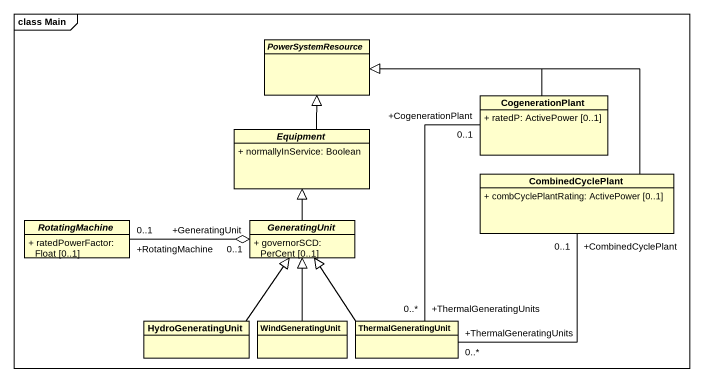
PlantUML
@startuml
mainframe class Main
hide circle
hide empty members
skinparam classAttributeIconSize 0
abstract class PowerSystemResource
class CogenerationPlant {
  + ratedP: ActivePower [0..1]
}
abstract class Equipment {
  + normallyInService: Boolean
}
class CombinedCyclePlant {
  + combCyclePlantRating: ActivePower [0..1]
}
abstract class RotatingMachine {
  + ratedPowerFactor: Float [0..1]
}
abstract class GeneratingUnit {
  + governorSCD: PerCent [0..1]
}
class HydroGeneratingUnit
class WindGeneratingUnit
class ThermalGeneratingUnit
CogenerationPlant -left-|> PowerSystemResource
CogenerationPlant "+CogenerationPlant\n0..1" -- "+ThermalGeneratingUnits\n0..*" ThermalGeneratingUnit
Equipment -up-|> PowerSystemResource
CombinedCyclePlant -left-|> PowerSystemResource
CombinedCyclePlant "+CombinedCyclePlant\n0..1" -- "+ThermalGeneratingUnits\n0..*" ThermalGeneratingUnit
GeneratingUnit -up-|> Equipment
GeneratingUnit "+GeneratingUnit\n0..1" o-left- "+RotatingMachine\n0..1" RotatingMachine
HydroGeneratingUnit -up-|> GeneratingUnit
WindGeneratingUnit -up-|> GeneratingUnit
ThermalGeneratingUnit -up-|> GeneratingUnit
@enduml
